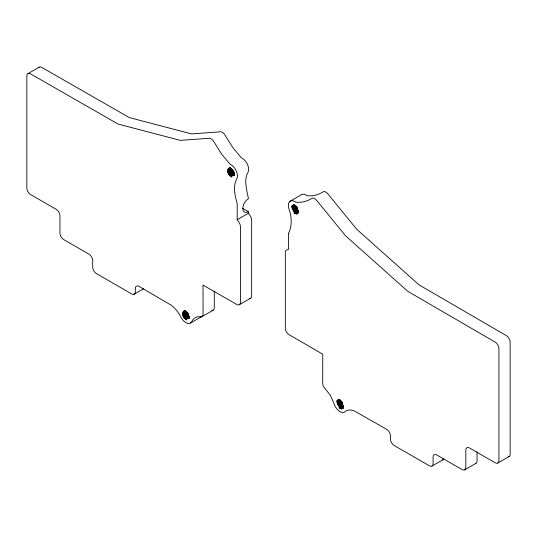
<?xml version="1.0" encoding="UTF-8"?>
<svg xmlns="http://www.w3.org/2000/svg" width="537" height="537" viewBox="0 0 537 537"><rect width="100%" height="100%" fill="white"/><g stroke="black" fill="none" stroke-linecap="round" stroke-linejoin="round"><path stroke-width="0.81" d="M294.565 204.993C294.383 207.51 296.048 210.014 298.29 211.081M339.632 399.89C339.444 402.414 341.109 404.918 343.351 405.985M182.439 311.963C182.083 315.132 183.876 318.609 186.822 319.911L184.137 317.978L182.338 313.957M227.507 169.101C227.144 172.263 228.937 175.74 231.883 177.042L229.198 175.109L227.406 171.095M340.022 399.541C339.72 402.052 341.378 404.556 343.552 405.704M337.129 400.152L337.323 402.844M337.236 400.085C336.8 403.146 338.78 406.234 341.384 407.717M185.433 310.688C184.6 313.46 186.305 317.011 189.111 317.877M230.501 167.819C229.661 170.591 231.366 174.142 234.179 175.008M230.205 167.886C229.185 170.726 231.105 174.82 234.226 175.223M185.137 310.755C184.124 313.588 186.044 317.689 189.165 318.092M234.441 174.632C231.622 178.324 226.809 170.122 229.89 167.678M189.38 317.495C187.03 320.911 183.345 314.83 183.674 312.292M293.88 204.805C292.846 207.752 295.404 211.464 298.444 211.86M338.948 399.703C337.901 402.528 340.27 405.475 342.559 406.892M293.773 204.711C292.094 207.591 295.075 211.847 298.23 212.061M338.834 399.615C337.155 402.495 340.136 406.751 343.291 406.959M298.471 213.035L296.666 214.062L293.893 212.84L295.216 213.739M343.539 407.932L341.727 408.966L338.954 407.744L340.283 408.644M343.64 407.878L341.834 408.905L340.002 408.435M298.35 211.981C294.638 215.344 290.289 206.812 292.511 205.429A4.403 2.544 60 0 1 296.692 207.242L297.256 208.168C290.779 198.26 290.846 214.599 298.196 212.303M343.412 406.878C339.706 410.241 335.35 401.71 337.572 400.327A4.403 2.544 60 0 1 341.754 402.139L342.324 403.065C335.84 393.158 335.914 409.496 343.257 407.2M184.829 310.547L183.916 312.212L184.191 314.709M229.648 167.812C224.674 171.759 236.394 181.325 233.568 171.766L233.817 172.323L233.266 171.222A4.403 2.544 60 0 0 229.084 168.209L228.52 168.484L230.299 168.188M184.58 310.681C179.613 314.628 191.333 324.187 188.5 314.635L188.755 315.192L188.205 314.091A4.403 2.544 60 0 0 184.023 311.077L183.459 311.346L185.238 311.057M27.944 73.643L39.161 67.165M237.22 219.693L237.173 203.637L235.3 196.3L234.474 189.803L234.837 184.251L236.3 179.566A9.257 5.343 60 0 0 236.475 171.451A9.257 5.343 60 0 0 230.044 164.201L221.848 154.428L213.827 141.661A5.289 3.054 60 0 0 209.296 138.278L180.325 140.372L118.066 124.054L30.575 73.898A5.289 3.054 60 0 0 26.85 76.066L26.85 188.057A5.289 3.054 60 0 0 30.589 194.542L56.217 209.329A5.289 3.054 60 0 1 59.956 215.814L59.956 233.092A5.289 3.054 60 0 0 63.695 239.569L88.947 254.149A5.289 3.054 60 0 1 92.686 260.626L92.686 267.104A5.289 3.054 60 0 0 96.425 273.581L131.605 293.893A5.289 3.054 60 0 0 135.344 291.712L135.331 288.564A5.289 3.054 60 0 1 139.056 286.375L171.249 305.217A21.561 12.445 60 0 1 180.398 316.125A9.257 5.343 60 0 0 186.715 323.052A9.257 5.343 60 0 0 192.045 321.019C193.568 317.803 197.133 316.098 200.596 316.857A5.289 3.054 60 0 0 203.08 314.212L203.013 285.093L236.716 304.452A5.289 3.054 60 0 0 240.442 302.284L240.442 226.654A5.289 3.054 60 0 0 239.079 222.526L237.22 219.693L248.443 213.216L248.436 211.679A7.934 4.598 -60.2 0 1 242.811 208.423A7.934 4.598 -60.2 0 1 248.403 198.697C247.04 190.346 243.731 181.385 247.517 173.089A9.257 5.343 60 0 0 247.698 164.973A9.257 5.343 60 0 0 241.267 157.717L233.071 147.95L225.05 135.183A5.289 3.054 60 0 0 220.519 131.793L191.548 133.894L129.289 117.576L41.799 67.42A5.289 3.054 60 0 0 38.57 67.716M289.785 201.442L301.009 194.965A9.257 5.343 60 0 1 306.956 195.643C312.635 196.482 318.374 194.891 323.173 191.837A5.289 3.054 60 0 1 327.704 193.676L356.675 229.225L418.934 284.798L506.425 335.665A5.289 3.054 60 0 1 510.15 342.136L510.15 454.134A5.289 3.054 60 0 1 508.277 456.792M133.941 294.296L143.762 288.624M190.554 323.005L201.778 316.528A9.257 5.343 60 0 1 200.482 316.991M202.033 316.608L213.256 310.131M239.354 304.707L250.578 298.23M431.996 466.056L443.22 459.578M464.727 469.835L475.95 463.357M497.833 463.035L509.056 456.557M297.485 213.867L294.934 213.531M229.037 168.209L229.641 168.108M183.976 311.077L184.574 310.977M343.505 406.757L340.787 405.442L338.693 401.857M230.561 176.411L230.95 176.592M185.493 319.28L185.889 319.455M234.367 175.485L231.494 172.934L230.192 169.86M189.306 318.354L186.426 315.796L184.99 311.695M298.491 210.806L295.947 208.463L294.887 205.295M242.623 208.343L248.436 211.679M230.991 168.443L232.36 169.403M185.93 311.306L187.299 312.272M296.323 212.813L293.283 209.866L292.074 205.98M234.32 174.189L232.071 171.806L231.199 168.423M189.259 317.058L187.004 314.675L186.131 311.292M188.44 318.038L186.312 315.857L185.023 312.776M340.445 407.268L337.713 403.851M234.213 173.693L232.534 171.786L231.608 169.229L232.32 171.357L234.293 173.887M186.547 312.098L187.473 314.655L189.152 316.562M341.619 406.415L340.089 404.864M296.659 211.45L294.498 208.96L293.424 205.986M297.74 210.658L296.229 209.068L294.786 206.114M342.801 405.556L341.29 403.965L339.854 401.018M297.84 210.591L296.33 209L294.894 206.047M342.901 405.489L341.398 403.898L339.961 400.944M232.756 174.599L230.816 172.008L230.084 169.914M231.44 175.196L229.541 172.545L228.735 169.424M186.379 318.058L184.48 315.414M231.326 175.25L229.97 173.592M186.265 318.119L183.949 314.427M294.571 211.685L292.645 208.947M295.759 210.806L293.524 207.027M297.666 208.913L295.968 205.778M342.727 403.817L341.029 400.683M188.5 316.045L186.48 312.131M233.454 173.236L231.749 170.377M188.386 316.105L186.688 313.246M248.443 213.216L250.302 216.049A5.289 3.054 60 0 1 251.665 220.177L251.665 295.806A5.289 3.054 60 0 1 249.799 298.465M233.796 171.726L232.937 170.101M188.735 314.595L187.876 312.964M296.317 206.604L296.692 207.242M341.378 401.508L341.754 402.139M296.86 207.013L297.323 207.812M341.921 401.911L342.384 402.71M229.017 171.558L229.433 172.605M338.585 401.931L338.948 402.931M234.273 172.451L234.468 173.25M292.262 207.94L291.967 206.054M228.628 169.484L228.742 170.504M183.567 312.346L183.681 313.366M214.263 291.094L214.297 307.728A5.289 3.054 60 0 1 211.82 310.379M477.044 451.886L477.044 460.934A5.289 3.054 60 0 1 475.171 463.599M443.81 459.028A5.289 3.054 60 0 1 442.441 459.82M288.604 233.327L288.557 249.329L286.698 250.02A5.289 3.054 60 0 0 285.335 252.571L285.335 328.201A5.289 3.054 60 0 0 289.067 334.679L322.764 354.225L322.703 383.277A5.289 3.054 60 0 0 325.18 388.781L330.282 395.185L333.732 402.824A9.257 5.343 60 0 0 339.062 411.006A9.257 5.343 60 0 0 345.378 411.382A21.561 12.445 60 0 1 354.527 411.033L386.721 429.365A5.289 3.054 60 0 1 390.446 435.849L390.433 438.991A5.289 3.054 60 0 0 394.178 445.488L429.352 465.794A5.289 3.054 60 0 0 433.091 463.632L433.091 457.155A5.289 3.054 60 0 1 436.829 454.993L462.082 469.573A5.289 3.054 60 0 0 465.821 467.412L465.821 450.14A5.289 3.054 60 0 1 469.566 447.979L495.188 462.773A5.289 3.054 60 0 0 498.927 460.612L498.927 348.614A5.289 3.054 60 0 0 495.201 342.143L407.711 291.276L345.452 235.709L316.481 200.16A5.289 3.054 60 0 0 311.95 198.314C307.151 201.368 301.411 202.959 295.733 202.12A9.257 5.343 60 0 0 289.302 201.952A9.257 5.343 60 0 0 289.483 210.276C291.786 217.794 292.061 226.104 288.604 233.327"/></g></svg>
